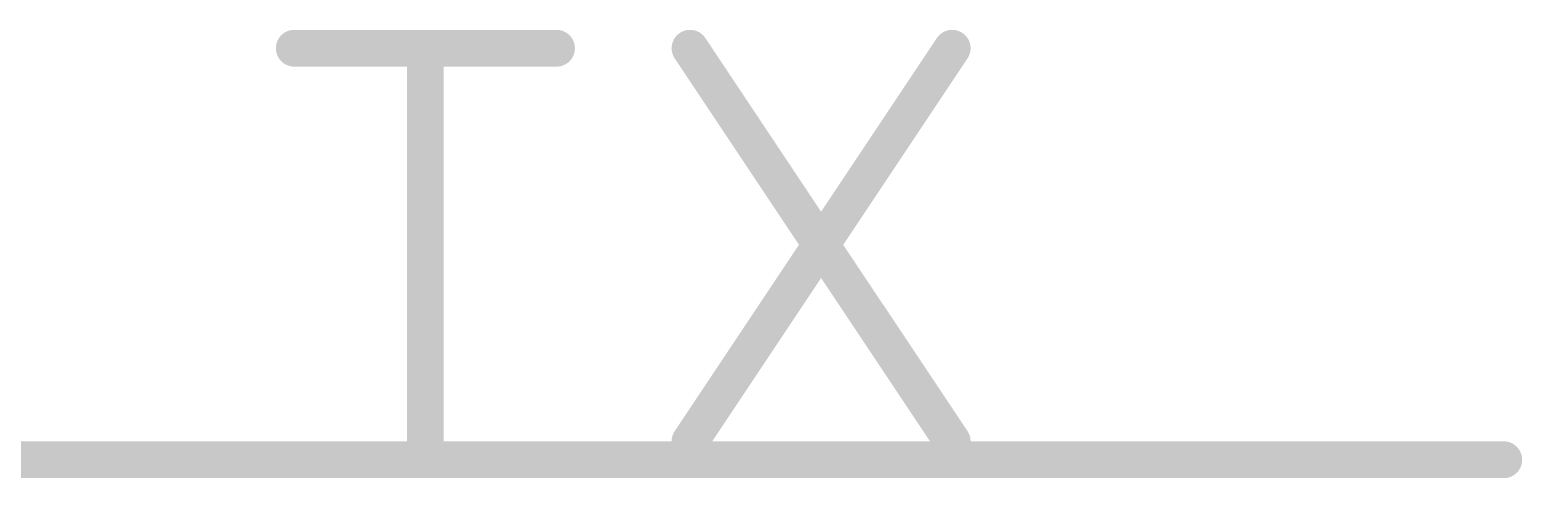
# Model space of a CAD drawing. Extents: x -31 to 132, y -51 to 79.
# Drawn here: x 72.64 to 78.82, y 76.12 to 77.98 of the extents above; entities that cross this region are included whole.
import ezdxf

# ---------------------------------------------------------------- set-up
doc = ezdxf.new("R2010")
doc.units = 0
doc.layers.add('91', color=82, linetype='CONTINUOUS')
doc.layers.add('95', color=253, linetype='CONTINUOUS')

msp = doc.modelspace()

# ---------------------------------------------------------------- linework, layer by layer
at = {"layer": '91', "const_width": 0.1524}
msp.add_lwpolyline([(66.04, 76.2), (78.74, 76.2)], dxfattribs=at)
at = {"layer": '91', "const_width": 0.0762}
msp.add_lwpolyline([(78.74, 76.1619, 1), (78.74, 76.2381)], format="xyb", dxfattribs=at)
at = {"layer": '95', "const_width": 0.1524}
for points in [[(73.7362, 77.9032), (74.8209, 77.9032)], [(74.2785, 76.2762), (74.2785, 77.9032)], [(75.3734, 77.9032), (76.458, 76.2762)], [(76.458, 77.9032), (75.3734, 76.2762)]]:
    msp.add_lwpolyline(points, dxfattribs=at)
at = {"layer": '95', "const_width": 0.0762}
for points in [[(73.7362, 77.9413, 1), (73.7362, 77.8651)], [(74.3166, 77.9032, 1), (74.2404, 77.9032)], [(74.8209, 77.8651, 1), (74.8209, 77.9413)], [(75.4051, 77.9243, 1), (75.3417, 77.8821)], [(76.4897, 77.8821, 1), (76.4263, 77.9243)], [(74.2404, 76.2762, 1), (74.3166, 76.2762)], [(75.3417, 76.2973, 1), (75.4051, 76.2551)], [(76.4263, 76.2551, 1), (76.4897, 76.2973)]]:
    msp.add_lwpolyline(points, format="xyb", dxfattribs=at)

doc.saveas('drawing.dxf')
